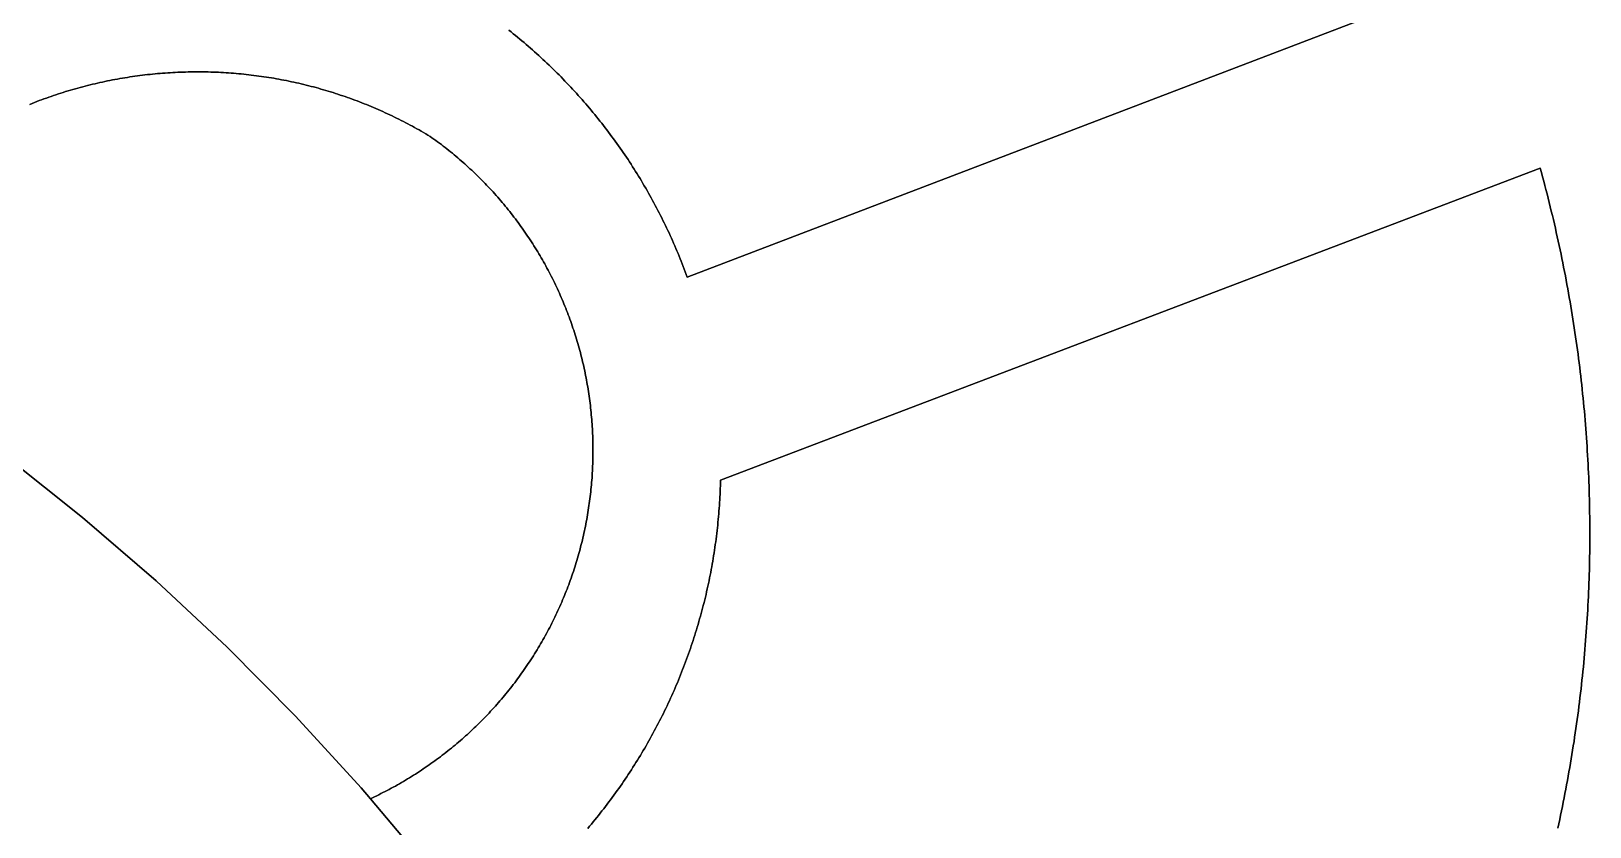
# Model space of a CAD drawing. Header units: millimetres. Extents: x 1811966 to 2218310, y 20519 to 471429.
# Drawn here: x 2000283 to 2043863, y 204059 to 226304 of the extents above; entities that cross this region are included whole.
import ezdxf

# ---------------------------------------------------------------- set-up
doc = ezdxf.new("R2010")
doc.units = ezdxf.units.MM
doc.layers.add('CLOSED_AREAS', color=7, linetype='Continuous')
doc.layers.add('REGION_HOLES', color=7, linetype='Continuous')

msp = doc.modelspace()

# ---------------------------------------------------------------- linework, layer by layer
at = {"layer": 'CLOSED_AREAS'}
for points in [[(2013638.336, 226330.53), (2013699.77, 226281.815), (2013760.958, 226232.791), (2013821.898, 226183.46), (2013882.588, 226133.822), (2013943.028, 226083.879), (2014003.216, 226033.633), (2014063.149, 225983.083), (2014122.828, 225932.233), (2014182.249, 225881.082), (2014241.412, 225829.633), (2014300.315, 225777.886), (2014358.956, 225725.844), (2014417.335, 225673.506), (2014475.449, 225620.875), (2014533.297, 225567.952), (2014590.878, 225514.738), (2014648.19, 225461.235), (2014705.232, 225407.444), (2014762.002, 225353.366), (2014818.499, 225299.003), (2014874.722, 225244.356), (2014930.668, 225189.426), (2014986.337, 225134.215), (2015041.727, 225078.724), (2015096.837, 225022.955), (2015151.665, 224966.91), (2015206.21, 224910.588), (2015260.471, 224853.993), (2015314.446, 224797.125), (2015368.134, 224739.986), (2015421.533, 224682.577), (2015474.642, 224624.899), (2015527.46, 224566.955), (2015579.986, 224508.746), (2015632.217, 224450.272), (2015684.154, 224391.537), (2015735.794, 224332.54), (2015787.136, 224273.284), (2015838.178, 224213.77), (2015888.921, 224154), (2015939.361, 224093.975), (2015989.499, 224033.696), (2016039.332, 223973.166), (2016088.86, 223912.385), (2016138.08, 223851.356), (2016186.993, 223790.079), (2016235.597, 223728.557), (2016283.889, 223666.791), (2016331.87, 223604.782), (2016379.539, 223542.533), (2016426.892, 223480.043), (2016473.931, 223417.317), (2016520.653, 223354.354), (2016567.057, 223291.156), (2016613.142, 223227.726), (2016658.907, 223164.064), (2016704.351, 223100.172), (2016749.472, 223036.052), (2016794.27, 222971.706), (2016838.743, 222907.135), (2016882.89, 222842.341), (2016926.71, 222777.325), (2016970.202, 222712.089), (2017013.365, 222646.635), (2017056.197, 222580.964), (2017098.698, 222515.079), (2017140.867, 222448.98), (2017182.702, 222382.669), (2017224.203, 222316.149), (2017265.368, 222249.42), (2017306.196, 222182.485), (2017346.687, 222115.345), (2017386.838, 222048.001), (2017426.65, 221980.457), (2017466.122, 221912.713), (2017505.251, 221844.77), (2017544.038, 221776.632), (2017582.481, 221708.299), (2017620.579, 221639.773), (2017658.331, 221571.056), (2017695.737, 221502.149), (2017732.795, 221433.056), (2017769.505, 221363.776), (2017805.865, 221294.312), (2017841.875, 221224.666), (2017877.534, 221154.84), (2017912.84, 221084.834), (2017947.793, 221014.652), (2017982.392, 220944.295), (2018016.636, 220873.764), (2018050.525, 220803.061), (2018084.057, 220732.189), (2018117.231, 220661.149), (2018150.047, 220589.942), (2018182.504, 220518.571), (2018214.601, 220447.038), (2018246.337, 220375.343), (2018277.712, 220303.49), (2018308.724, 220231.48), (2018339.373, 220159.314), (2018369.659, 220086.994), (2018399.579, 220014.524), (2018429.134, 219941.903), (2018458.323, 219869.134), (2018487.144, 219796.219), (2018515.599, 219723.16), (2018543.684, 219649.959), (2018571.401, 219576.616), (2018598.748, 219503.136), (2018625.724, 219429.518), (2040563.044, 227810.165)], [(1999593.385, 214399), (2001720.83, 212709.373), (2003779.487, 210936.591), (2005766.119, 209083.446), (2007677.583, 207152.854), (2009510.859, 205147.88), (2009766.634, 204844.811), (2009825.865, 204872.45), (2009884.926, 204900.45), (2009943.815, 204928.809), (2010002.531, 204957.527), (2010061.07, 204986.601), (2010119.432, 205016.031), (2010177.613, 205045.816), (2010235.612, 205075.955), (2010293.426, 205106.446), (2010351.053, 205137.289), (2010408.492, 205168.482), (2010465.74, 205200.024), (2010522.794, 205231.915), (2010579.653, 205264.152), (2010636.315, 205296.735), (2010692.777, 205329.662), (2010749.038, 205362.932), (2010805.095, 205396.545), (2010860.947, 205430.498), (2010916.59, 205464.791), (2010972.024, 205499.421), (2011027.246, 205534.389), (2011082.254, 205569.693), (2011137.046, 205605.33), (2011191.62, 205641.301), (2011245.974, 205677.603), (2011300.105, 205714.236), (2011354.013, 205751.198), (2011407.695, 205788.487), (2011461.148, 205826.102), (2011514.372, 205864.042), (2011567.363, 205902.306), (2011620.121, 205940.891), (2011672.643, 205979.798), (2011724.926, 206019.023), (2011776.97, 206058.566), (2011828.772, 206098.425), (2011880.331, 206138.598), (2011931.644, 206179.085), (2011982.709, 206219.884), (2012033.525, 206260.993), (2012084.09, 206302.41), (2012134.401, 206344.135), (2012184.458, 206386.165), (2012234.257, 206428.5), (2012283.798, 206471.136), (2012333.079, 206514.074), (2012382.097, 206557.311), (2012430.851, 206600.846), (2012479.338, 206644.676), (2012527.558, 206688.802), (2012575.509, 206733.219), (2012623.188, 206777.929), (2012670.594, 206822.927), (2012717.725, 206868.214), (2012764.579, 206913.786), (2012811.155, 206959.643), (2012857.451, 207005.783), (2012903.465, 207052.204), (2012949.196, 207098.905), (2012994.641, 207145.882), (2013039.8, 207193.136), (2013084.67, 207240.664), (2013129.249, 207288.464), (2013173.537, 207336.535), (2013217.531, 207384.875), (2013261.23, 207433.481), (2013304.632, 207482.353), (2013347.736, 207531.488), (2013390.54, 207580.885), (2013433.042, 207630.541), (2013475.241, 207680.456), (2013517.136, 207730.626), (2013558.724, 207781.051), (2013600.004, 207831.728), (2013640.975, 207882.655), (2013681.635, 207933.831), (2013721.982, 207985.253), (2013762.016, 208036.92), (2013801.734, 208088.831), (2013841.136, 208140.981), (2013880.219, 208193.371), (2013918.982, 208245.998), (2013957.425, 208298.86), (2013995.544, 208351.956), (2014033.34, 208405.282), (2014070.81, 208458.837), (2014107.954, 208512.62), (2014144.769, 208566.628), (2014181.254, 208620.859), (2014217.409, 208675.311), (2014253.232, 208729.982), (2014288.721, 208784.87), (2014323.875, 208839.974), (2014358.692, 208895.291), (2014393.173, 208950.818), (2014427.314, 209006.555), (2014461.116, 209062.498), (2014494.576, 209118.646), (2014527.694, 209174.997), (2014560.468, 209231.548), (2014592.897, 209288.298), (2014624.98, 209345.245), (2014656.715, 209402.386), (2014688.102, 209459.718), (2014719.139, 209517.241), (2014749.825, 209574.952), (2014780.16, 209632.849), (2014810.141, 209690.929), (2014839.768, 209749.191), (2014869.04, 209807.632), (2014897.955, 209866.251), (2014926.513, 209925.044), (2014954.712, 209984.01), (2014982.552, 210043.147), (2015010.031, 210102.452), (2015037.148, 210161.924), (2015063.903, 210221.559), (2015090.294, 210281.356), (2015116.32, 210341.313), (2015141.981, 210401.427), (2015167.276, 210461.697), (2015192.202, 210522.119), (2015216.761, 210582.692), (2015240.95, 210643.413), (2015264.769, 210704.281), (2015288.217, 210765.292), (2015311.293, 210826.445), (2015333.996, 210887.738), (2015356.325, 210949.168), (2015378.28, 211010.732), (2015399.86, 211072.429), (2015421.064, 211134.256), (2015441.89, 211196.211), (2015462.339, 211258.292), (2015482.41, 211320.497), (2015502.102, 211382.822), (2015521.413, 211445.266), (2015540.344, 211507.827), (2015558.894, 211570.501), (2015577.062, 211633.288), (2015594.847, 211696.184), (2015612.248, 211759.187), (2015629.266, 211822.294), (2015645.899, 211885.505), (2015662.147, 211948.815), (2015678.009, 212012.223), (2015693.485, 212075.727), (2015708.573, 212139.324), (2015723.274, 212203.011), (2015737.587, 212266.787), (2015751.512, 212330.648), (2015765.047, 212394.594), (2015778.193, 212458.62), (2015790.948, 212522.725), (2015803.313, 212586.907), (2015815.287, 212651.163), (2015826.869, 212715.491), (2015838.06, 212779.888), (2015848.858, 212844.352), (2015859.263, 212908.88), (2015869.275, 212973.471), (2015878.894, 213038.122), (2015888.119, 213102.829), (2015896.95, 213167.592), (2015905.386, 213232.408), (2015913.427, 213297.273), (2015921.073, 213362.186), (2015928.324, 213427.145), (2015935.179, 213492.147), (2015941.638, 213557.189), (2015947.701, 213622.269), (2015953.367, 213687.385), (2015958.637, 213752.534), (2015963.51, 213817.715), (2015967.986, 213882.923), (2015972.065, 213948.158), (2015975.746, 214013.416), (2015979.031, 214078.696), (2015981.917, 214143.994), (2015984.406, 214209.309), (2015986.497, 214274.637), (2015988.19, 214339.978), (2015989.486, 214405.327), (2015990.383, 214470.683), (2015990.882, 214536.043), (2015990.984, 214601.405), (2015990.687, 214666.766), (2015989.992, 214732.125), (2015988.899, 214797.478), (2015987.409, 214862.823), (2015985.52, 214928.158), (2015983.234, 214993.48), (2015980.55, 215058.787), (2015977.468, 215124.076), (2015973.989, 215189.345), (2015970.113, 215254.592), (2015965.839, 215319.815), (2015961.168, 215385.01), (2015956.1, 215450.175), (2015950.636, 215515.308), (2015944.775, 215580.407), (2015938.517, 215645.469), (2015931.864, 215710.491), (2015924.815, 215775.472), (2015917.37, 215840.409), (2015909.53, 215905.299), (2015901.295, 215970.14), (2015892.665, 216034.93), (2015883.641, 216099.666), (2015874.222, 216164.346), (2015864.411, 216228.968), (2015854.205, 216293.528), (2015843.607, 216358.025), (2015832.617, 216422.457), (2015821.234, 216486.82), (2015809.459, 216551.113), (2015797.293, 216615.333), (2015784.737, 216679.477), (2015771.79, 216743.544), (2015758.453, 216807.531), (2015744.726, 216871.436), (2015730.611, 216935.256), (2015716.108, 216998.988), (2015701.216, 217062.631), (2015685.937, 217126.183), (2015670.272, 217189.64), (2015654.221, 217253), (2015637.784, 217316.262), (2015620.962, 217379.422), (2015603.755, 217442.479), (2015586.165, 217505.429), (2015568.193, 217568.272), (2015549.837, 217631.004), (2015531.1, 217693.623), (2015511.982, 217756.126), (2015492.484, 217818.512), (2015472.607, 217880.779), (2015452.35, 217942.923), (2015431.716, 218004.942), (2015410.704, 218066.835), (2015389.316, 218128.598), (2015367.552, 218190.231), (2015345.413, 218251.729), (2015322.9, 218313.092), (2015300.014, 218374.316), (2015276.755, 218435.4), (2015253.125, 218496.341), (2015229.124, 218557.137), (2015204.754, 218617.786), (2015180.014, 218678.285), (2015154.907, 218738.633), (2015129.433, 218798.826), (2015103.592, 218858.864), (2015077.387, 218918.742), (2015050.817, 218978.461), (2015023.884, 219038.016), (2014996.589, 219097.406), (2014968.933, 219156.629), (2014940.917, 219215.682), (2014912.541, 219274.564), (2014883.808, 219333.271), (2014854.718, 219391.803), (2014825.271, 219450.156), (2014795.47, 219508.329), (2014765.316, 219566.32), (2014734.808, 219624.126), (2014703.95, 219681.745), (2014672.741, 219739.175), (2014641.183, 219796.413), (2014609.277, 219853.459), (2014577.024, 219910.309), (2014544.425, 219966.962), (2014511.482, 220023.415), (2014478.196, 220079.667), (2014444.569, 220135.715), (2014410.6, 220191.557), (2014376.292, 220247.191), (2014341.646, 220302.615), (2014306.663, 220357.828), (2014271.344, 220412.826), (2014235.692, 220467.608), (2014199.706, 220522.172), (2014163.388, 220576.516), (2014126.741, 220630.638), (2014089.764, 220684.535), (2014052.46, 220738.206), (2014014.83, 220791.65), (2013976.876, 220844.863), (2013938.597, 220897.844), (2013899.997, 220950.591), (2013861.077, 221003.101), (2013821.837, 221055.374), (2013782.28, 221107.407), (2013742.407, 221159.198), (2013702.219, 221210.746), (2013661.718, 221262.047), (2013620.905, 221313.102), (2013579.782, 221363.906), (2013538.35, 221414.459), (2013496.612, 221464.76), (2013454.568, 221514.804), (2013412.22, 221564.592), (2013369.569, 221614.122), (2013326.618, 221663.39), (2013283.368, 221712.396), (2013239.82, 221761.138), (2013195.976, 221809.614), (2013151.837, 221857.822), (2013107.406, 221905.76), (2013062.684, 221953.427), (2013017.672, 222000.82), (2012972.372, 222047.939), (2012926.787, 222094.781), (2012880.917, 222141.344), (2012834.764, 222187.627), (2012788.331, 222233.629), (2012741.618, 222279.346), (2012694.627, 222324.779), (2012647.361, 222369.924), (2012599.821, 222414.781), (2012552.009, 222459.347), (2012503.926, 222503.622), (2012455.574, 222547.603), (2012406.955, 222591.288), (2012358.071, 222634.677), (2012308.924, 222677.767), (2012259.516, 222720.557), (2012209.848, 222763.046), (2012159.922, 222805.231), (2012109.74, 222847.112), (2012059.304, 222888.686), (2012008.616, 222929.952), (2011957.677, 222970.909), (2011906.49, 223011.555), (2011855.056, 223051.888), (2011803.378, 223091.908), (2011751.457, 223131.612), (2011699.295, 223170.999), (2011646.894, 223210.068), (2011594.257, 223248.817), (2011541.384, 223287.244), (2011488.279, 223325.349), (2011434.942, 223363.13), (2011374.039, 223399.548), (2011312.932, 223435.623), (2011251.623, 223471.352), (2011190.114, 223506.736), (2011128.406, 223541.772), (2011066.502, 223576.46), (2011004.403, 223610.8), (2010942.112, 223644.788), (2010879.63, 223678.426), (2010816.96, 223711.71), (2010754.104, 223744.641), (2010691.063, 223777.218), (2010627.839, 223809.439), (2010564.435, 223841.303), (2010500.853, 223872.81), (2010437.093, 223903.958), (2010373.16, 223934.746), (2010309.054, 223965.173), (2010244.778, 223995.239), (2010180.333, 224024.943), (2010115.722, 224054.283), (2010050.947, 224083.258), (2009986.009, 224111.868), (2009920.912, 224140.112), (2009855.656, 224167.989), (2009790.244, 224195.497), (2009724.679, 224222.637), (2009658.961, 224249.407), (2009593.094, 224275.806), (2009527.079, 224301.834), (2009460.919, 224327.489), (2009394.615, 224352.772), (2009328.17, 224377.68), (2009261.585, 224402.214), (2009194.863, 224426.372), (2009128.007, 224450.154), (2009061.017, 224473.559), (2008993.896, 224496.587), (2008926.647, 224519.235), (2008859.272, 224541.505), (2008791.772, 224563.395), (2008724.15, 224584.904), (2008656.407, 224606.032), (2008588.547, 224626.778), (2008520.571, 224647.141), (2008452.481, 224667.121), (2008384.28, 224686.717), (2008315.97, 224705.929), (2008247.552, 224724.755), (2008179.029, 224743.196), (2008110.404, 224761.251), (2008041.678, 224778.918), (2007972.853, 224796.198), (2007903.933, 224813.091), (2007834.918, 224829.594), (2007765.811, 224845.709), (2007696.615, 224861.434), (2007627.331, 224876.769), (2007557.962, 224891.713), (2007488.51, 224906.267), (2007418.977, 224920.429), (2007349.365, 224934.199), (2007279.677, 224947.577), (2007209.914, 224960.562), (2007140.08, 224973.153), (2007070.176, 224985.351), (2007000.204, 224997.156), (2006930.166, 225008.565), (2006860.066, 225019.58), (2006789.904, 225030.2), (2006719.684, 225040.425), (2006649.408, 225050.254), (2006579.077, 225059.686), (2006508.694, 225068.723), (2006438.261, 225077.363), (2006367.781, 225085.606), (2006297.255, 225093.451), (2006226.687, 225100.9), (2006156.077, 225107.95), (2006085.429, 225114.603), (2006014.745, 225120.858), (2005944.026, 225126.714), (2005873.276, 225132.172), (2005802.496, 225137.231), (2005731.688, 225141.892), (2005660.856, 225146.153), (2005590.001, 225150.016), (2005519.124, 225153.479), (2005448.23, 225156.543), (2005377.319, 225159.207), (2005306.395, 225161.472), (2005235.459, 225163.338), (2005164.513, 225164.803), (2005093.561, 225165.869), (2005022.603, 225166.536), (2004951.643, 225166.802), (2004880.683, 225166.669), (2004809.724, 225166.136), (2004738.77, 225165.204), (2004667.821, 225163.871), (2004596.882, 225162.14), (2004525.953, 225160.008), (2004455.038, 225157.477), (2004384.138, 225154.546), (2004313.255, 225151.217), (2004242.393, 225147.487), (2004171.552, 225143.359), (2004100.736, 225138.832), (2004029.947, 225133.906), (2003959.186, 225128.581), (2003888.457, 225122.858), (2003817.761, 225116.736), (2003747.1, 225110.216), (2003676.478, 225103.298), (2003605.895, 225095.983), (2003535.355, 225088.27), (2003464.86, 225080.159), (2003394.411, 225071.652), (2003324.011, 225062.748), (2003253.662, 225053.448), (2003183.367, 225043.751), (2003113.128, 225033.659), (2003042.947, 225023.171), (2002972.826, 225012.288), (2002902.767, 225001.01), (2002832.773, 224989.337), (2002762.846, 224977.27), (2002692.988, 224964.81), (2002623.201, 224951.957), (2002553.488, 224938.71), (2002483.85, 224925.071), (2002414.291, 224911.04), (2002344.811, 224896.617), (2002275.414, 224881.803), (2002206.102, 224866.598), (2002136.876, 224851.003), (2002067.739, 224835.019), (2001998.693, 224818.645), (2001929.741, 224801.882), (2001860.884, 224784.732), (2001792.125, 224767.193), (2001723.466, 224749.268), (2001654.909, 224730.956), (2001586.456, 224712.258), (2001518.109, 224693.175), (2001449.871, 224673.708), (2001381.744, 224653.856), (2001313.73, 224633.62), (2001245.831, 224613.002), (2001178.049, 224592.002), (2001110.386, 224570.62), (2001042.845, 224548.857), (2000975.428, 224526.714), (2000908.136, 224504.192), (2000840.973, 224481.291), (2000773.939, 224458.012), (2000707.038, 224434.356), (2000640.271, 224410.323), (2000573.64, 224385.915), (2000507.148, 224361.131), (2000440.797, 224335.974), (2000374.588, 224310.443), (2000308.524, 224284.539), (2000242.608, 224258.264)], [(2000242.608, 224258.264), (2000308.524, 224284.539), (2000374.588, 224310.443), (2000440.797, 224335.974), (2000507.148, 224361.131), (2000573.64, 224385.915), (2000640.271, 224410.323), (2000707.038, 224434.356), (2000773.939, 224458.012), (2000840.973, 224481.291), (2000908.136, 224504.192), (2000975.428, 224526.714), (2001042.845, 224548.857), (2001110.386, 224570.62), (2001178.049, 224592.002), (2001245.831, 224613.002), (2001313.73, 224633.62), (2001381.744, 224653.856), (2001449.871, 224673.708), (2001518.109, 224693.175), (2001586.456, 224712.258), (2001654.909, 224730.956), (2001723.466, 224749.268), (2001792.125, 224767.193), (2001860.884, 224784.732), (2001929.741, 224801.882), (2001998.693, 224818.645), (2002067.739, 224835.019), (2002136.876, 224851.003), (2002206.102, 224866.598), (2002275.414, 224881.803), (2002344.811, 224896.617), (2002414.291, 224911.04), (2002483.85, 224925.071), (2002553.488, 224938.71), (2002623.201, 224951.957), (2002692.988, 224964.81), (2002762.846, 224977.27), (2002832.773, 224989.337), (2002902.767, 225001.01), (2002972.826, 225012.288), (2003042.947, 225023.171), (2003113.128, 225033.659), (2003183.367, 225043.751), (2003253.662, 225053.448), (2003324.011, 225062.748), (2003394.411, 225071.652), (2003464.86, 225080.159), (2003535.355, 225088.27), (2003605.895, 225095.983), (2003676.478, 225103.298), (2003747.1, 225110.216), (2003817.761, 225116.736), (2003888.457, 225122.858), (2003959.186, 225128.581), (2004029.947, 225133.906), (2004100.736, 225138.832), (2004171.552, 225143.359), (2004242.393, 225147.487), (2004313.255, 225151.217), (2004384.138, 225154.546), (2004455.038, 225157.477), (2004525.953, 225160.008), (2004596.882, 225162.14), (2004667.821, 225163.871), (2004738.77, 225165.204), (2004809.724, 225166.136), (2004880.683, 225166.669), (2004951.643, 225166.802), (2005022.603, 225166.536), (2005093.561, 225165.869), (2005164.513, 225164.803), (2005235.459, 225163.338), (2005306.395, 225161.472), (2005377.319, 225159.207), (2005448.23, 225156.543), (2005519.124, 225153.479), (2005590.001, 225150.016), (2005660.856, 225146.153), (2005731.688, 225141.892), (2005802.496, 225137.231), (2005873.276, 225132.172), (2005944.026, 225126.714), (2006014.745, 225120.858), (2006085.429, 225114.603), (2006156.077, 225107.95), (2006226.687, 225100.9), (2006297.255, 225093.451), (2006367.781, 225085.606), (2006438.261, 225077.363), (2006508.694, 225068.723), (2006579.077, 225059.686), (2006649.408, 225050.254), (2006719.684, 225040.425), (2006789.904, 225030.2), (2006860.066, 225019.58), (2006930.166, 225008.565), (2007000.204, 224997.156), (2007070.176, 224985.351), (2007140.08, 224973.153), (2007209.914, 224960.562), (2007279.677, 224947.577), (2007349.365, 224934.199), (2007418.977, 224920.429), (2007488.51, 224906.267), (2007557.962, 224891.713), (2007627.331, 224876.769), (2007696.615, 224861.434), (2007765.811, 224845.709), (2007834.918, 224829.594), (2007903.933, 224813.091), (2007972.853, 224796.198), (2008041.678, 224778.918), (2008110.404, 224761.251), (2008179.029, 224743.196), (2008247.552, 224724.755), (2008315.97, 224705.929), (2008384.28, 224686.717), (2008452.481, 224667.121), (2008520.571, 224647.141), (2008588.547, 224626.778), (2008656.407, 224606.032), (2008724.15, 224584.904), (2008791.772, 224563.395), (2008859.272, 224541.505), (2008926.647, 224519.235), (2008993.896, 224496.587), (2009061.017, 224473.559), (2009128.007, 224450.154), (2009194.863, 224426.372), (2009261.585, 224402.214), (2009328.17, 224377.68), (2009394.615, 224352.772), (2009460.919, 224327.489), (2009527.079, 224301.834), (2009593.094, 224275.806), (2009658.961, 224249.407), (2009724.679, 224222.637), (2009790.244, 224195.497), (2009855.656, 224167.989), (2009920.912, 224140.112), (2009986.009, 224111.868), (2010050.947, 224083.258), (2010115.722, 224054.283), (2010180.333, 224024.943), (2010244.778, 223995.239), (2010309.054, 223965.173), (2010373.16, 223934.746), (2010437.093, 223903.958), (2010500.853, 223872.81), (2010564.435, 223841.303), (2010627.839, 223809.439), (2010691.063, 223777.218), (2010754.104, 223744.641), (2010816.96, 223711.71), (2010879.63, 223678.426), (2010942.112, 223644.788), (2011004.403, 223610.8), (2011066.502, 223576.46), (2011128.406, 223541.772), (2011190.114, 223506.736), (2011251.623, 223471.352), (2011312.932, 223435.623), (2011374.039, 223399.548), (2011434.942, 223363.13), (2011488.279, 223325.349), (2011541.384, 223287.244), (2011594.257, 223248.817), (2011646.894, 223210.068), (2011699.295, 223170.999), (2011751.457, 223131.612), (2011803.378, 223091.908), (2011855.056, 223051.888), (2011906.49, 223011.555), (2011957.677, 222970.909), (2012008.616, 222929.952), (2012059.304, 222888.686), (2012109.74, 222847.112), (2012159.922, 222805.231), (2012209.848, 222763.046), (2012259.516, 222720.557), (2012308.924, 222677.767), (2012358.071, 222634.677), (2012406.955, 222591.288), (2012455.574, 222547.603), (2012503.926, 222503.622), (2012552.009, 222459.347), (2012599.821, 222414.781), (2012647.361, 222369.924), (2012694.627, 222324.779), (2012741.618, 222279.346), (2012788.331, 222233.629), (2012834.764, 222187.627), (2012880.917, 222141.344), (2012926.787, 222094.781), (2012972.372, 222047.939), (2013017.672, 222000.82), (2013062.684, 221953.427), (2013107.406, 221905.76), (2013151.837, 221857.822), (2013195.976, 221809.614), (2013239.82, 221761.138), (2013283.368, 221712.396), (2013326.618, 221663.39), (2013369.569, 221614.122), (2013412.22, 221564.592), (2013454.568, 221514.804), (2013496.612, 221464.76), (2013538.35, 221414.459), (2013579.782, 221363.906), (2013620.905, 221313.102), (2013661.718, 221262.047), (2013702.219, 221210.746), (2013742.407, 221159.198), (2013782.28, 221107.407), (2013821.837, 221055.374), (2013861.077, 221003.101), (2013899.997, 220950.591), (2013938.597, 220897.844), (2013976.876, 220844.863), (2014014.83, 220791.65), (2014052.46, 220738.206), (2014089.764, 220684.535), (2014126.741, 220630.638), (2014163.388, 220576.516), (2014199.706, 220522.172), (2014235.692, 220467.608), (2014271.344, 220412.826), (2014306.663, 220357.828), (2014341.646, 220302.615), (2014376.292, 220247.191), (2014410.6, 220191.557), (2014444.569, 220135.715), (2014478.196, 220079.667), (2014511.482, 220023.415), (2014544.425, 219966.962), (2014577.024, 219910.309), (2014609.277, 219853.459), (2014641.183, 219796.413), (2014672.741, 219739.175), (2014703.95, 219681.745), (2014734.808, 219624.126), (2014765.316, 219566.32), (2014795.47, 219508.329), (2014825.271, 219450.156), (2014854.718, 219391.803), (2014883.808, 219333.271), (2014912.541, 219274.564), (2014940.917, 219215.682), (2014968.933, 219156.629), (2014996.589, 219097.406), (2015023.884, 219038.016), (2015050.817, 218978.461), (2015077.387, 218918.742), (2015103.592, 218858.864), (2015129.433, 218798.826), (2015154.907, 218738.633), (2015180.014, 218678.285), (2015204.754, 218617.786), (2015229.124, 218557.137), (2015253.125, 218496.341), (2015276.755, 218435.4), (2015300.014, 218374.316), (2015322.9, 218313.092), (2015345.413, 218251.729), (2015367.552, 218190.231), (2015389.316, 218128.598), (2015410.704, 218066.835), (2015431.716, 218004.942), (2015452.35, 217942.923), (2015472.607, 217880.779), (2015492.484, 217818.512), (2015511.982, 217756.126), (2015531.1, 217693.623), (2015549.837, 217631.004), (2015568.193, 217568.272), (2015586.165, 217505.429), (2015603.755, 217442.479), (2015620.962, 217379.422), (2015637.784, 217316.262), (2015654.221, 217253), (2015670.272, 217189.64), (2015685.937, 217126.183), (2015701.216, 217062.631), (2015716.108, 216998.988), (2015730.611, 216935.256), (2015744.726, 216871.436), (2015758.453, 216807.531), (2015771.79, 216743.544), (2015784.737, 216679.477), (2015797.293, 216615.333), (2015809.459, 216551.113), (2015821.234, 216486.82), (2015832.617, 216422.457), (2015843.607, 216358.025), (2015854.205, 216293.528), (2015864.411, 216228.968), (2015874.222, 216164.346), (2015883.641, 216099.666), (2015892.665, 216034.93), (2015901.295, 215970.14), (2015909.53, 215905.299), (2015917.37, 215840.409), (2015924.815, 215775.472), (2015931.864, 215710.491), (2015938.517, 215645.469), (2015944.775, 215580.407), (2015950.636, 215515.308), (2015956.1, 215450.175), (2015961.168, 215385.01), (2015965.839, 215319.815), (2015970.113, 215254.592), (2015973.989, 215189.345), (2015977.468, 215124.076), (2015980.55, 215058.787), (2015983.234, 214993.48), (2015985.52, 214928.158), (2015987.409, 214862.823), (2015988.899, 214797.478), (2015989.992, 214732.125), (2015990.687, 214666.766), (2015990.984, 214601.405), (2015990.882, 214536.043), (2015990.383, 214470.683), (2015989.486, 214405.327), (2015988.19, 214339.978), (2015986.497, 214274.637), (2015984.406, 214209.309), (2015981.917, 214143.994), (2015979.031, 214078.696), (2015975.746, 214013.416), (2015972.065, 213948.158), (2015967.986, 213882.923), (2015963.51, 213817.715), (2015958.637, 213752.534), (2015953.367, 213687.385), (2015947.701, 213622.269), (2015941.638, 213557.189), (2015935.179, 213492.147), (2015928.324, 213427.145), (2015921.073, 213362.186), (2015913.427, 213297.273), (2015905.386, 213232.408), (2015896.95, 213167.592), (2015888.119, 213102.829), (2015878.894, 213038.122), (2015869.275, 212973.471), (2015859.263, 212908.88), (2015848.858, 212844.352), (2015838.06, 212779.888), (2015826.869, 212715.491), (2015815.287, 212651.163), (2015803.313, 212586.907), (2015790.948, 212522.725), (2015778.193, 212458.62), (2015765.047, 212394.594), (2015751.512, 212330.648), (2015737.587, 212266.787), (2015723.274, 212203.011), (2015708.573, 212139.324), (2015693.485, 212075.727), (2015678.009, 212012.223), (2015662.147, 211948.815), (2015645.899, 211885.505), (2015629.266, 211822.294), (2015612.248, 211759.187), (2015594.847, 211696.184), (2015577.062, 211633.288), (2015558.894, 211570.501), (2015540.344, 211507.827), (2015521.413, 211445.266), (2015502.102, 211382.822), (2015482.41, 211320.497), (2015462.339, 211258.292), (2015441.89, 211196.211), (2015421.064, 211134.256), (2015399.86, 211072.429), (2015378.28, 211010.732), (2015356.325, 210949.168), (2015333.996, 210887.738), (2015311.293, 210826.445), (2015288.217, 210765.292), (2015264.769, 210704.281), (2015240.95, 210643.413), (2015216.761, 210582.692), (2015192.202, 210522.119), (2015167.276, 210461.697), (2015141.981, 210401.427), (2015116.32, 210341.313), (2015090.294, 210281.356), (2015063.903, 210221.559), (2015037.148, 210161.924), (2015010.031, 210102.452), (2014982.552, 210043.147), (2014954.712, 209984.01), (2014926.513, 209925.044), (2014897.955, 209866.251), (2014869.04, 209807.632), (2014839.768, 209749.191), (2014810.141, 209690.929), (2014780.16, 209632.849), (2014749.825, 209574.952), (2014719.139, 209517.241), (2014688.102, 209459.718), (2014656.715, 209402.386), (2014624.98, 209345.245), (2014592.897, 209288.298), (2014560.468, 209231.548), (2014527.694, 209174.997), (2014494.576, 209118.646), (2014461.116, 209062.498), (2014427.314, 209006.555), (2014393.173, 208950.818), (2014358.692, 208895.291), (2014323.875, 208839.974), (2014288.721, 208784.87), (2014253.232, 208729.982), (2014217.409, 208675.311), (2014181.254, 208620.859), (2014144.769, 208566.628), (2014107.954, 208512.62), (2014070.81, 208458.837), (2014033.34, 208405.282), (2013995.544, 208351.956), (2013957.425, 208298.86), (2013918.982, 208245.998), (2013880.219, 208193.371), (2013841.136, 208140.981), (2013801.734, 208088.831), (2013762.016, 208036.92), (2013721.982, 207985.253), (2013681.635, 207933.831), (2013640.975, 207882.655), (2013600.004, 207831.728), (2013558.724, 207781.051), (2013517.136, 207730.626), (2013475.241, 207680.456), (2013433.042, 207630.541), (2013390.54, 207580.885), (2013347.736, 207531.488), (2013304.632, 207482.353), (2013261.23, 207433.481), (2013217.531, 207384.875), (2013173.537, 207336.535), (2013129.249, 207288.464), (2013084.67, 207240.664), (2013039.8, 207193.136), (2012994.641, 207145.882), (2012949.196, 207098.905), (2012903.465, 207052.204), (2012857.451, 207005.783), (2012811.155, 206959.643), (2012764.579, 206913.786), (2012717.725, 206868.214), (2012670.594, 206822.927), (2012623.188, 206777.929), (2012575.509, 206733.219), (2012527.558, 206688.802), (2012479.338, 206644.676), (2012430.851, 206600.846), (2012382.097, 206557.311), (2012333.079, 206514.074), (2012283.798, 206471.136), (2012234.257, 206428.5), (2012184.458, 206386.165), (2012134.401, 206344.135), (2012084.09, 206302.41), (2012033.525, 206260.993), (2011982.709, 206219.884), (2011931.644, 206179.085), (2011880.331, 206138.598), (2011828.772, 206098.425), (2011776.97, 206058.566), (2011724.926, 206019.023), (2011672.643, 205979.798), (2011620.121, 205940.891), (2011567.363, 205902.306), (2011514.372, 205864.042), (2011461.148, 205826.102), (2011407.695, 205788.487), (2011354.013, 205751.198), (2011300.105, 205714.236), (2011245.974, 205677.603), (2011191.62, 205641.301), (2011137.046, 205605.33), (2011082.254, 205569.693), (2011027.246, 205534.389), (2010972.024, 205499.421), (2010916.59, 205464.791), (2010860.947, 205430.498), (2010805.095, 205396.545), (2010749.038, 205362.932), (2010692.777, 205329.662), (2010636.315, 205296.735), (2010579.653, 205264.152), (2010522.794, 205231.915), (2010465.74, 205200.024), (2010408.492, 205168.482), (2010351.053, 205137.289), (2010293.426, 205106.446), (2010235.612, 205075.955), (2010177.613, 205045.816), (2010119.432, 205016.031), (2010061.07, 204986.601), (2010002.531, 204957.527), (2009943.815, 204928.809), (2009884.926, 204900.45), (2009825.865, 204872.45), (2009766.634, 204844.811), (2011263.066, 203071.679)], [(2042967.793, 204019.703), (2042994.12, 204140.303), (2043020.059, 204260.988), (2043045.609, 204381.755), (2043070.77, 204502.604), (2043095.541, 204623.533), (2043119.923, 204744.541), (2043143.915, 204865.628), (2043167.517, 204986.791), (2043190.728, 205108.029), (2043213.548, 205229.342), (2043235.978, 205350.727), (2043258.017, 205472.184), (2043279.664, 205593.712), (2043300.919, 205715.308), (2043321.783, 205836.973), (2043342.255, 205958.703), (2043362.335, 206080.5), (2043382.022, 206202.36), (2043401.316, 206324.283), (2043420.218, 206446.268), (2043438.727, 206568.313), (2043456.842, 206690.416), (2043474.564, 206812.578), (2043491.892, 206934.796), (2043508.827, 207057.069), (2043525.367, 207179.396), (2043541.514, 207301.776), (2043557.266, 207424.207), (2043572.624, 207546.688), (2043587.587, 207669.218), (2043602.155, 207791.796), (2043616.329, 207914.42), (2043630.107, 208037.089), (2043643.49, 208159.802), (2043656.478, 208282.557), (2043669.07, 208405.353), (2043681.267, 208528.19), (2043693.068, 208651.065), (2043704.473, 208773.977), (2043715.482, 208896.925), (2043726.095, 209019.909), (2043736.311, 209142.925), (2043746.132, 209265.974), (2043755.556, 209389.054), (2043764.583, 209512.164), (2043773.214, 209635.303), (2043781.448, 209758.468), (2043789.286, 209881.659), (2043796.726, 210004.875), (2043803.77, 210128.114), (2043810.416, 210251.376), (2043816.666, 210374.658), (2043822.518, 210497.959), (2043827.973, 210621.279), (2043833.031, 210744.615), (2043837.691, 210867.968), (2043841.954, 210991.335), (2043845.82, 211114.714), (2043849.288, 211238.106), (2043852.359, 211361.508), (2043855.032, 211484.919), (2043857.308, 211608.339), (2043859.186, 211731.765), (2043860.667, 211855.196), (2043861.75, 211978.632), (2043862.435, 212102.07), (2043862.722, 212225.51), (2043862.612, 212348.951), (2043862.105, 212472.39), (2043861.2, 212595.827), (2043859.897, 212719.26), (2043858.196, 212842.689), (2043856.098, 212966.111), (2043853.603, 213089.526), (2043850.71, 213212.933), (2043847.419, 213336.329), (2043843.731, 213459.715), (2043839.645, 213583.087), (2043835.162, 213706.446), (2043830.282, 213829.79), (2043825.005, 213953.117), (2043819.33, 214076.427), (2043813.258, 214199.718), (2043806.789, 214322.989), (2043799.923, 214446.238), (2043792.659, 214569.465), (2043784.999, 214692.667), (2043776.943, 214815.844), (2043768.489, 214938.995), (2043759.639, 215062.117), (2043750.392, 215185.211), (2043740.749, 215308.274), (2043730.709, 215431.305), (2043720.273, 215554.304), (2043709.441, 215677.268), (2043698.213, 215800.196), (2043686.589, 215923.088), (2043674.569, 216045.942), (2043662.154, 216168.756), (2043649.343, 216291.53), (2043636.136, 216414.262), (2043622.534, 216536.951), (2043608.537, 216659.595), (2043594.146, 216782.193), (2043579.359, 216904.745), (2043564.177, 217027.248), (2043548.602, 217149.702), (2043532.631, 217272.105), (2043516.267, 217394.455), (2043499.508, 217516.753), (2043482.356, 217638.996), (2043464.81, 217761.183), (2043446.87, 217883.312), (2043428.537, 218005.384), (2043409.811, 218127.395), (2043390.692, 218249.346), (2043371.18, 218371.235), (2043351.276, 218493.06), (2043330.98, 218614.82), (2043310.291, 218736.514), (2043289.21, 218858.141), (2043267.738, 218979.7), (2043245.874, 219101.188), (2043223.62, 219222.606), (2043200.974, 219343.951), (2043177.937, 219465.223), (2043154.51, 219586.42), (2043130.692, 219707.541), (2043106.485, 219828.584), (2043081.887, 219949.549), (2043056.901, 220070.434), (2043031.524, 220191.238), (2043005.759, 220311.959), (2042979.605, 220432.597), (2042953.063, 220553.15), (2042926.133, 220673.617), (2042898.814, 220793.996), (2042871.108, 220914.287), (2042843.015, 221034.488), (2042814.534, 221154.598), (2042785.667, 221274.615), (2042756.413, 221394.539), (2042726.774, 221514.368), (2042696.748, 221634.101), (2042666.337, 221753.737), (2042635.54, 221873.274), (2042604.359, 221992.711), (2042572.793, 222112.047), (2042540.843, 222231.281), (2042508.509, 222350.411), (2042475.791, 222469.437), (2019558.329, 213752.047), (2019556.312, 213673.368), (2019553.897, 213594.7), (2019551.084, 213516.045), (2019547.873, 213437.405), (2019544.265, 213358.782), (2019540.259, 213280.179), (2019535.856, 213201.597), (2019531.056, 213123.038), (2019525.858, 213044.505), (2019520.263, 212965.998), (2019514.272, 212887.521), (2019507.883, 212809.076), (2019501.098, 212730.664), (2019493.916, 212652.287), (2019486.338, 212573.947), (2019478.365, 212495.647), (2019469.995, 212417.388), (2019461.229, 212339.172), (2019452.068, 212261.001), (2019442.512, 212182.878), (2019432.561, 212104.805), (2019422.215, 212026.782), (2019411.475, 211948.813), (2019400.341, 211870.899), (2019388.813, 211793.043), (2019376.891, 211715.246), (2019364.576, 211637.51), (2019351.868, 211559.837), (2019338.767, 211482.23), (2019325.274, 211404.69), (2019311.389, 211327.219), (2019297.113, 211249.819), (2019282.445, 211172.493), (2019267.386, 211095.242), (2019251.937, 211018.067), (2019236.098, 210940.972), (2019219.869, 210863.958), (2019203.251, 210787.027), (2019186.244, 210710.182), (2019168.849, 210633.423), (2019151.065, 210556.753), (2019132.895, 210480.174), (2019114.337, 210403.687), (2019095.392, 210327.296), (2019076.062, 210251.001), (2019056.346, 210174.806), (2019036.245, 210098.71), (2019015.759, 210022.718), (2018994.889, 209946.83), (2018973.636, 209871.049), (2018952, 209795.376), (2018929.981, 209719.813), (2018907.581, 209644.363), (2018884.799, 209569.027), (2018861.637, 209493.807), (2018838.094, 209418.705), (2018814.172, 209343.723), (2018789.871, 209268.863), (2018765.192, 209194.127), (2018740.135, 209119.517), (2018714.702, 209045.035), (2018688.891, 208970.682), (2018662.706, 208896.46), (2018636.145, 208822.372), (2018609.21, 208748.419), (2018581.901, 208674.603), (2018554.219, 208600.927), (2018526.165, 208527.391), (2018497.74, 208453.998), (2018468.943, 208380.75), (2018439.777, 208307.648), (2018410.242, 208234.695), (2018380.337, 208161.892), (2018350.065, 208089.241), (2018319.426, 208016.744), (2018288.421, 207944.404), (2018257.05, 207872.22), (2018225.315, 207800.197), (2018193.216, 207728.335), (2018160.754, 207656.636), (2018127.93, 207585.102), (2018094.744, 207513.735), (2018061.198, 207442.537), (2018027.292, 207371.509), (2017993.028, 207300.654), (2017958.405, 207229.973), (2017923.426, 207159.467), (2017888.09, 207089.14), (2017852.4, 207018.992), (2017816.355, 206949.026), (2017779.956, 206879.243), (2017743.206, 206809.645), (2017706.103, 206740.233), (2017668.65, 206671.01), (2017630.848, 206601.978), (2017592.697, 206533.137), (2017554.198, 206464.49), (2017515.353, 206396.039), (2017476.162, 206327.785), (2017436.626, 206259.73), (2017396.747, 206191.876), (2017356.525, 206124.225), (2017315.961, 206056.778), (2017275.057, 205989.537), (2017233.814, 205922.503), (2017192.232, 205855.679), (2017150.312, 205789.066), (2017108.056, 205722.666), (2017065.465, 205656.48), (2017022.54, 205590.511), (2016979.281, 205524.76), (2016935.691, 205459.228), (2016891.77, 205393.917), (2016847.519, 205328.83), (2016802.94, 205263.967), (2016758.033, 205199.33), (2016712.8, 205134.922), (2016667.241, 205070.742), (2016621.359, 205006.794), (2016575.154, 204943.079), (2016528.627, 204879.599), (2016481.78, 204816.354), (2016434.614, 204753.347), (2016387.129, 204690.58), (2016339.328, 204628.053), (2016291.211, 204565.769), (2016242.78, 204503.729), (2016194.035, 204441.935), (2016144.979, 204380.388), (2016095.612, 204319.09), (2016045.936, 204258.043), (2015995.952, 204197.247), (2015945.661, 204136.705), (2015895.064, 204076.418), (2015844.164, 204016.388)]]:
    msp.add_lwpolyline(points, dxfattribs=at)
at = {"layer": 'REGION_HOLES'}
for points in [[(2040563.044, 227810.165), (2018625.724, 219429.518), (2018598.748, 219503.136), (2018571.401, 219576.616), (2018543.684, 219649.959), (2018515.599, 219723.16), (2018487.144, 219796.219), (2018458.323, 219869.134), (2018429.134, 219941.903), (2018399.579, 220014.524), (2018369.659, 220086.994), (2018339.373, 220159.314), (2018308.724, 220231.48), (2018277.712, 220303.49), (2018246.337, 220375.343), (2018214.601, 220447.038), (2018182.504, 220518.571), (2018150.047, 220589.942), (2018117.231, 220661.149), (2018084.057, 220732.189), (2018050.525, 220803.061), (2018016.636, 220873.764), (2017982.392, 220944.295), (2017947.793, 221014.652), (2017912.84, 221084.834), (2017877.534, 221154.84), (2017841.875, 221224.666), (2017805.865, 221294.312), (2017769.505, 221363.776), (2017732.795, 221433.056), (2017695.737, 221502.149), (2017658.331, 221571.056), (2017620.579, 221639.773), (2017582.481, 221708.299), (2017544.038, 221776.632), (2017505.251, 221844.77), (2017466.122, 221912.713), (2017426.65, 221980.457), (2017386.838, 222048.001), (2017346.687, 222115.345), (2017306.196, 222182.485), (2017265.368, 222249.42), (2017224.203, 222316.149), (2017182.702, 222382.669), (2017140.867, 222448.98), (2017098.698, 222515.079), (2017056.197, 222580.964), (2017013.365, 222646.635), (2016970.202, 222712.089), (2016926.71, 222777.325), (2016882.89, 222842.341), (2016838.743, 222907.135), (2016794.27, 222971.706), (2016749.472, 223036.052), (2016704.351, 223100.172), (2016658.907, 223164.064), (2016613.142, 223227.726), (2016567.057, 223291.156), (2016520.653, 223354.354), (2016473.931, 223417.317), (2016426.892, 223480.043), (2016379.539, 223542.533), (2016331.87, 223604.782), (2016283.889, 223666.791), (2016235.597, 223728.557), (2016186.993, 223790.079), (2016138.08, 223851.356), (2016088.86, 223912.385), (2016039.332, 223973.166), (2015989.499, 224033.696), (2015939.361, 224093.975), (2015888.921, 224154), (2015838.178, 224213.77), (2015787.136, 224273.284), (2015735.794, 224332.54), (2015684.154, 224391.537), (2015632.217, 224450.272), (2015579.986, 224508.746), (2015527.46, 224566.955), (2015474.642, 224624.899), (2015421.533, 224682.577), (2015368.134, 224739.986), (2015314.446, 224797.125), (2015260.471, 224853.993), (2015206.21, 224910.588), (2015151.665, 224966.91), (2015096.837, 225022.955), (2015041.727, 225078.724), (2014986.337, 225134.215), (2014930.668, 225189.426), (2014874.722, 225244.356), (2014818.499, 225299.003), (2014762.002, 225353.366), (2014705.232, 225407.444), (2014648.19, 225461.235), (2014590.878, 225514.738), (2014533.297, 225567.952), (2014475.449, 225620.875), (2014417.335, 225673.506), (2014358.956, 225725.844), (2014300.315, 225777.886), (2014241.412, 225829.633), (2014182.249, 225881.082), (2014122.828, 225932.233), (2014063.149, 225983.083), (2014003.216, 226033.633), (2013943.028, 226083.879), (2013882.588, 226133.822), (2013821.898, 226183.46), (2013760.958, 226232.791), (2013699.77, 226281.815), (2013638.336, 226330.53)], [(2015844.164, 204016.388), (2015895.064, 204076.418), (2015945.661, 204136.705), (2015995.952, 204197.247), (2016045.936, 204258.043), (2016095.612, 204319.09), (2016144.979, 204380.388), (2016194.035, 204441.935), (2016242.78, 204503.729), (2016291.211, 204565.769), (2016339.328, 204628.053), (2016387.129, 204690.58), (2016434.614, 204753.347), (2016481.78, 204816.354), (2016528.627, 204879.599), (2016575.154, 204943.079), (2016621.359, 205006.794), (2016667.241, 205070.742), (2016712.8, 205134.922), (2016758.033, 205199.33), (2016802.94, 205263.967), (2016847.519, 205328.83), (2016891.77, 205393.917), (2016935.691, 205459.228), (2016979.281, 205524.76), (2017022.54, 205590.511), (2017065.465, 205656.48), (2017108.056, 205722.666), (2017150.312, 205789.066), (2017192.232, 205855.679), (2017233.814, 205922.503), (2017275.057, 205989.537), (2017315.961, 206056.778), (2017356.525, 206124.225), (2017396.747, 206191.876), (2017436.626, 206259.73), (2017476.162, 206327.785), (2017515.353, 206396.039), (2017554.198, 206464.49), (2017592.697, 206533.137), (2017630.848, 206601.978), (2017668.65, 206671.01), (2017706.103, 206740.233), (2017743.206, 206809.645), (2017779.956, 206879.243), (2017816.355, 206949.026), (2017852.4, 207018.992), (2017888.09, 207089.14), (2017923.426, 207159.467), (2017958.405, 207229.973), (2017993.028, 207300.654), (2018027.292, 207371.509), (2018061.198, 207442.537), (2018094.744, 207513.735), (2018127.93, 207585.102), (2018160.754, 207656.636), (2018193.216, 207728.335), (2018225.315, 207800.197), (2018257.05, 207872.22), (2018288.421, 207944.404), (2018319.426, 208016.744), (2018350.065, 208089.241), (2018380.337, 208161.892), (2018410.242, 208234.695), (2018439.777, 208307.648), (2018468.943, 208380.75), (2018497.74, 208453.998), (2018526.165, 208527.391), (2018554.219, 208600.927), (2018581.901, 208674.603), (2018609.21, 208748.419), (2018636.145, 208822.372), (2018662.706, 208896.46), (2018688.891, 208970.682), (2018714.702, 209045.035), (2018740.135, 209119.517), (2018765.192, 209194.127), (2018789.871, 209268.863), (2018814.172, 209343.723), (2018838.094, 209418.705), (2018861.637, 209493.807), (2018884.799, 209569.027), (2018907.581, 209644.363), (2018929.981, 209719.813), (2018952, 209795.376), (2018973.636, 209871.049), (2018994.889, 209946.83), (2019015.759, 210022.718), (2019036.245, 210098.71), (2019056.346, 210174.806), (2019076.062, 210251.001), (2019095.392, 210327.296), (2019114.337, 210403.687), (2019132.895, 210480.174), (2019151.065, 210556.753), (2019168.849, 210633.423), (2019186.244, 210710.182), (2019203.251, 210787.027), (2019219.869, 210863.958), (2019236.098, 210940.972), (2019251.937, 211018.067), (2019267.386, 211095.242), (2019282.445, 211172.493), (2019297.113, 211249.819), (2019311.389, 211327.219), (2019325.274, 211404.69), (2019338.767, 211482.23), (2019351.868, 211559.837), (2019364.576, 211637.51), (2019376.891, 211715.246), (2019388.813, 211793.043), (2019400.341, 211870.899), (2019411.475, 211948.813), (2019422.215, 212026.782), (2019432.561, 212104.805), (2019442.512, 212182.878), (2019452.068, 212261.001), (2019461.229, 212339.172), (2019469.995, 212417.388), (2019478.365, 212495.647), (2019486.338, 212573.947), (2019493.916, 212652.287), (2019501.098, 212730.664), (2019507.883, 212809.076), (2019514.272, 212887.521), (2019520.263, 212965.998), (2019525.858, 213044.505), (2019531.056, 213123.038), (2019535.856, 213201.597), (2019540.259, 213280.179), (2019544.265, 213358.782), (2019547.873, 213437.405), (2019551.084, 213516.045), (2019553.897, 213594.7), (2019556.312, 213673.368), (2019558.329, 213752.047), (2042475.791, 222469.437), (2042508.509, 222350.411), (2042540.843, 222231.281), (2042572.793, 222112.047), (2042604.359, 221992.711), (2042635.54, 221873.274), (2042666.337, 221753.737), (2042696.748, 221634.101), (2042726.774, 221514.368), (2042756.413, 221394.539), (2042785.667, 221274.615), (2042814.534, 221154.598), (2042843.015, 221034.488), (2042871.108, 220914.287), (2042898.814, 220793.996), (2042926.133, 220673.617), (2042953.063, 220553.15), (2042979.605, 220432.597), (2043005.759, 220311.959), (2043031.524, 220191.238), (2043056.901, 220070.434), (2043081.887, 219949.549), (2043106.485, 219828.584), (2043130.692, 219707.541), (2043154.51, 219586.42), (2043177.937, 219465.223), (2043200.974, 219343.951), (2043223.62, 219222.606), (2043245.874, 219101.188), (2043267.738, 218979.7), (2043289.21, 218858.141), (2043310.291, 218736.514), (2043330.98, 218614.82), (2043351.276, 218493.06), (2043371.18, 218371.235), (2043390.692, 218249.346), (2043409.811, 218127.395), (2043428.537, 218005.384), (2043446.87, 217883.312), (2043464.81, 217761.183), (2043482.356, 217638.996), (2043499.508, 217516.753), (2043516.267, 217394.455), (2043532.631, 217272.105), (2043548.602, 217149.702), (2043564.177, 217027.248), (2043579.359, 216904.745), (2043594.146, 216782.193), (2043608.537, 216659.595), (2043622.534, 216536.951), (2043636.136, 216414.262), (2043649.343, 216291.53), (2043662.154, 216168.756), (2043674.569, 216045.942), (2043686.589, 215923.088), (2043698.213, 215800.196), (2043709.441, 215677.268), (2043720.273, 215554.304), (2043730.709, 215431.305), (2043740.749, 215308.274), (2043750.392, 215185.211), (2043759.639, 215062.117), (2043768.489, 214938.995), (2043776.943, 214815.844), (2043784.999, 214692.667), (2043792.659, 214569.465), (2043799.923, 214446.238), (2043806.789, 214322.989), (2043813.258, 214199.718), (2043819.33, 214076.427), (2043825.005, 213953.117), (2043830.282, 213829.79), (2043835.162, 213706.446), (2043839.645, 213583.087), (2043843.731, 213459.715), (2043847.419, 213336.329), (2043850.71, 213212.933), (2043853.603, 213089.526), (2043856.098, 212966.111), (2043858.196, 212842.689), (2043859.897, 212719.26), (2043861.2, 212595.827), (2043862.105, 212472.39), (2043862.612, 212348.951), (2043862.722, 212225.51), (2043862.435, 212102.07), (2043861.75, 211978.632), (2043860.667, 211855.196), (2043859.186, 211731.765), (2043857.308, 211608.339), (2043855.032, 211484.919), (2043852.359, 211361.508), (2043849.288, 211238.106), (2043845.82, 211114.714), (2043841.954, 210991.335), (2043837.691, 210867.968), (2043833.031, 210744.615), (2043827.973, 210621.279), (2043822.518, 210497.959), (2043816.666, 210374.658), (2043810.416, 210251.376), (2043803.77, 210128.114), (2043796.726, 210004.875), (2043789.286, 209881.659), (2043781.448, 209758.468), (2043773.214, 209635.303), (2043764.583, 209512.164), (2043755.556, 209389.054), (2043746.132, 209265.974), (2043736.311, 209142.925), (2043726.095, 209019.909), (2043715.482, 208896.925), (2043704.473, 208773.977), (2043693.068, 208651.065), (2043681.267, 208528.19), (2043669.07, 208405.353), (2043656.478, 208282.557), (2043643.49, 208159.802), (2043630.107, 208037.089), (2043616.329, 207914.42), (2043602.155, 207791.796), (2043587.587, 207669.218), (2043572.624, 207546.688), (2043557.266, 207424.207), (2043541.514, 207301.776), (2043525.367, 207179.396), (2043508.827, 207057.069), (2043491.892, 206934.796), (2043474.564, 206812.578), (2043456.842, 206690.416), (2043438.727, 206568.313), (2043420.218, 206446.268), (2043401.316, 206324.283), (2043382.022, 206202.36), (2043362.335, 206080.5), (2043342.255, 205958.703), (2043321.783, 205836.973), (2043300.919, 205715.308), (2043279.664, 205593.712), (2043258.017, 205472.184), (2043235.978, 205350.727), (2043213.548, 205229.342), (2043190.728, 205108.029), (2043167.517, 204986.791), (2043143.915, 204865.628), (2043119.923, 204744.541), (2043095.541, 204623.533), (2043070.77, 204502.604), (2043045.609, 204381.755), (2043020.059, 204260.988), (2042994.12, 204140.303), (2042967.793, 204019.703)], [(2011263.066, 203071.679), (2009766.634, 204844.811), (2009510.859, 205147.88), (2007677.583, 207152.854), (2005766.119, 209083.446), (2003779.487, 210936.591), (2001720.83, 212709.373), (1999593.385, 214399)]]:
    msp.add_lwpolyline(points, dxfattribs=at)

doc.saveas('drawing.dxf')
